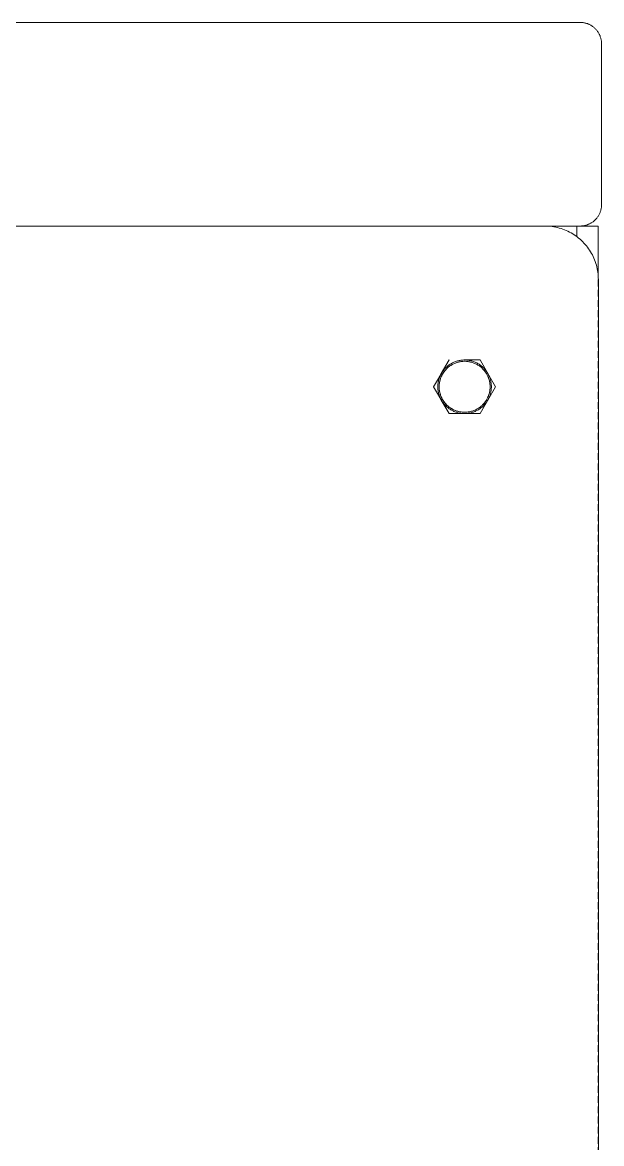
# Model space of a CAD drawing. Header units: millimetres. Extents: x -427 to 4679, y -324 to 2971.
# Drawn here: x 4234.3 to 4342.4, y 2761.5 to 2970.7 of the extents above; entities that cross this region are included whole.
import ezdxf

# ---------------------------------------------------------------- set-up
doc = ezdxf.new("R2010")
doc.units = ezdxf.units.MM
doc.linetypes.add('HIDDEN', pattern=[1.905, 1.27, -0.635])
doc.layers.add('ZANO_R', color=7, linetype='Continuous', lineweight=0)
doc.layers.add('ZANO_R_przerywana', color=7, linetype='HIDDEN', lineweight=0)

msp = doc.modelspace()

# ---------------------------------------------------------------- linework, layer by layer
at = {"layer": 'ZANO_R'}
for p, q in [((4338.41, 2970.74), (3896.26, 2970.74)), ((4338.41, 2970.74), (4338.54, 2970.74)), ((4338.54, 2970.74), (4338.68, 2970.73)), ((4338.68, 2970.73), (4338.81, 2970.72)), ((4338.81, 2970.72), (4338.95, 2970.7)), ((4338.95, 2970.7), (4339.09, 2970.68)), ((4339.09, 2970.68), (4339.22, 2970.66)), ((4339.22, 2970.66), (4339.35, 2970.63)), ((4339.35, 2970.63), (4339.48, 2970.59)), ((4339.48, 2970.59), (4339.62, 2970.55)), ((4339.62, 2970.55), (4339.75, 2970.51)), ((4339.75, 2970.51), (4339.87, 2970.46)), ((4339.87, 2970.46), (4340, 2970.41)), ((4340, 2970.41), (4340.12, 2970.35)), ((4340.12, 2970.35), (4340.25, 2970.29)), ((4340.25, 2970.29), (4340.37, 2970.23)), ((4340.37, 2970.23), (4340.48, 2970.16)), ((4340.48, 2970.16), (4340.6, 2970.09)), ((4340.6, 2970.09), (4340.71, 2970.01)), ((4340.71, 2970.01), (4340.82, 2969.93)), ((4340.82, 2969.93), (4340.93, 2969.84)), ((4340.93, 2969.84), (4341.03, 2969.76)), ((4341.03, 2969.76), (4341.14, 2969.66)), ((4341.14, 2969.66), (4341.23, 2969.57)), ((4341.23, 2969.57), (4341.33, 2969.47)), ((4341.33, 2969.47), (4341.42, 2969.37)), ((4341.42, 2969.37), (4341.51, 2969.27)), ((4341.51, 2969.27), (4341.59, 2969.16)), ((4341.59, 2969.16), (4341.67, 2969.05)), ((4341.67, 2969.05), (4341.75, 2968.93)), ((4341.75, 2968.93), (4341.82, 2968.82)), ((4341.82, 2968.82), (4341.89, 2968.7)), ((4341.89, 2968.7), (4341.96, 2968.58)), ((4341.96, 2968.58), (4342.02, 2968.46)), ((4342.02, 2968.46), (4342.07, 2968.33)), ((4342.07, 2968.33), (4342.13, 2968.21)), ((4342.13, 2968.21), (4342.17, 2968.08)), ((4342.17, 2968.08), (4342.22, 2967.95)), ((4342.22, 2967.95), (4342.26, 2967.82)), ((4342.26, 2967.82), (4342.29, 2967.69)), ((4342.29, 2967.69), (4342.32, 2967.55)), ((4342.32, 2967.55), (4342.35, 2967.42)), ((4342.35, 2967.42), (4342.37, 2967.29)), ((4342.37, 2967.29), (4342.38, 2967.15)), ((4342.38, 2967.15), (4342.4, 2967.01)), ((4342.4, 2967.01), (4342.4, 2966.88)), ((4342.4, 2966.88), (4342.41, 2966.74)), ((4342.41, 2966.74), (4342.41, 2936.74)), ((4342.29, 2935.79), (4342.26, 2935.66)), ((4342.32, 2935.93), (4342.29, 2935.79)), ((4342.35, 2936.06), (4342.32, 2935.93)), ((4342.37, 2936.2), (4342.35, 2936.06)), ((4342.38, 2936.33), (4342.37, 2936.2)), ((4342.4, 2936.47), (4342.38, 2936.33)), ((4342.41, 2936.74), (4342.4, 2936.6)), ((4342.4, 2936.6), (4342.4, 2936.47)), ((4341.03, 2933.73), (4340.93, 2933.64)), ((4341.14, 2933.82), (4341.03, 2933.73)), ((4341.23, 2933.91), (4341.14, 2933.82)), ((4341.33, 2934.01), (4341.23, 2933.91)), ((4341.42, 2934.11), (4341.33, 2934.01)), ((4341.51, 2934.22), (4341.42, 2934.11)), ((4341.59, 2934.32), (4341.51, 2934.22)), ((4341.67, 2934.43), (4341.59, 2934.32)), ((4341.75, 2934.55), (4341.67, 2934.43)), ((4341.82, 2934.66), (4341.75, 2934.55)), ((4341.89, 2934.78), (4341.82, 2934.66)), ((4341.96, 2934.9), (4341.89, 2934.78)), ((4342.02, 2935.02), (4341.96, 2934.9)), ((4342.07, 2935.15), (4342.02, 2935.02)), ((4342.13, 2935.27), (4342.07, 2935.15)), ((4342.17, 2935.4), (4342.13, 2935.27)), ((4342.22, 2935.53), (4342.17, 2935.4)), ((4342.26, 2935.66), (4342.22, 2935.53)), ((4331.81, 2932.74), (3901.82, 2932.74)), ((4331.81, 2932.74), (4337.74, 2932.74)), ((4331.81, 2932.74), (4332.15, 2932.74)), ((4332.15, 2932.74), (4332.49, 2932.72)), ((4332.49, 2932.72), (4332.83, 2932.69)), ((4332.83, 2932.69), (4333.17, 2932.65)), ((4333.17, 2932.65), (4333.51, 2932.6)), ((4333.51, 2932.6), (4333.84, 2932.53)), ((4333.84, 2932.53), (4334.18, 2932.46)), ((4334.18, 2932.46), (4334.51, 2932.37)), ((4334.51, 2932.37), (4334.84, 2932.27)), ((4334.84, 2932.27), (4335.16, 2932.16)), ((4335.16, 2932.16), (4335.48, 2932.04)), ((4335.48, 2932.04), (4335.79, 2931.91)), ((4335.79, 2931.91), (4336.11, 2931.77)), ((4336.11, 2931.77), (4336.41, 2931.62)), ((4336.41, 2931.62), (4336.71, 2931.46)), ((4337.76, 2932.74), (4337.76, 2930.78)), ((4341.76, 2932.74), (4337.76, 2932.74)), ((4338.54, 2932.74), (4338.41, 2932.74)), ((4338.68, 2932.75), (4338.54, 2932.74)), ((4338.81, 2932.76), (4338.68, 2932.75)), ((4338.95, 2932.78), (4338.81, 2932.76)), ((4339.09, 2932.8), (4338.95, 2932.78)), ((4339.22, 2932.82), (4339.09, 2932.8)), ((4339.35, 2932.85), (4339.22, 2932.82)), ((4339.48, 2932.89), (4339.35, 2932.85)), ((4339.62, 2932.93), (4339.48, 2932.89)), ((4339.75, 2932.97), (4339.62, 2932.93)), ((4339.87, 2933.02), (4339.75, 2932.97)), ((4340, 2933.07), (4339.87, 2933.02)), ((4340.12, 2933.13), (4340, 2933.07)), ((4340.25, 2933.19), (4340.12, 2933.13)), ((4340.37, 2933.25), (4340.25, 2933.19)), ((4340.48, 2933.32), (4340.37, 2933.25)), ((4340.6, 2933.4), (4340.48, 2933.32)), ((4340.71, 2933.47), (4340.6, 2933.4)), ((4340.82, 2933.55), (4340.71, 2933.47)), ((4340.93, 2933.64), (4340.82, 2933.55)), ((4341.76, 2923.74), (4341.76, 2932.74)), ((4336.71, 2931.46), (4337.01, 2931.29)), ((4337.01, 2931.29), (4337.29, 2931.1)), ((4337.29, 2931.1), (4337.58, 2930.91)), ((4337.58, 2930.91), (4337.85, 2930.71)), ((4337.85, 2930.71), (4338.12, 2930.5)), ((4338.12, 2930.5), (4338.38, 2930.28)), ((4338.38, 2930.28), (4338.64, 2930.05)), ((4338.64, 2930.05), (4338.88, 2929.81)), ((4338.88, 2929.81), (4339.12, 2929.57)), ((4339.12, 2929.57), (4339.35, 2929.31)), ((4339.35, 2929.31), (4339.57, 2929.05)), ((4339.57, 2929.05), (4339.78, 2928.78)), ((4339.78, 2928.78), (4339.98, 2928.51)), ((4339.98, 2928.51), (4340.17, 2928.23)), ((4340.17, 2928.23), (4340.35, 2927.94)), ((4340.35, 2927.94), (4340.53, 2927.64)), ((4340.53, 2927.64), (4340.69, 2927.34)), ((4340.69, 2927.34), (4340.84, 2927.04)), ((4340.84, 2927.04), (4340.98, 2926.73)), ((4340.98, 2926.73), (4341.11, 2926.41)), ((4341.11, 2926.41), (4341.23, 2926.09)), ((4341.23, 2926.09), (4341.34, 2925.77)), ((4341.34, 2925.77), (4341.44, 2925.44)), ((4341.44, 2925.44), (4341.53, 2925.11)), ((4341.53, 2925.11), (4341.6, 2924.78)), ((4341.6, 2924.78), (4341.66, 2924.44)), ((4341.66, 2924.44), (4341.72, 2924.1)), ((4341.72, 2924.1), (4341.76, 2923.76)), ((4341.76, 2923.76), (4341.79, 2923.42)), ((4341.79, 2923.42), (4341.8, 2923.08)), ((4341.8, 2923.08), (4341.81, 2922.74)), ((4341.81, 2528.74), (4341.81, 2922.74)), ((4312.48, 2905.24), (4313.93, 2907.74)), ((4313.95, 2907.74), (4312.51, 2905.24)), ((4313.45, 2906.42), (4313.58, 2906.53)), ((4313.58, 2906.53), (4313.71, 2906.64)), ((4313.71, 2906.64), (4313.84, 2906.75)), ((4313.84, 2906.75), (4313.98, 2906.84)), ((4313.97, 2906.53), (4313.84, 2906.43)), ((4313.85, 2906.43), (4313.98, 2906.53)), ((4313.93, 2907.74), (4313.95, 2907.74)), ((4314.11, 2906.63), (4313.97, 2906.53)), ((4313.98, 2906.84), (4314.12, 2906.94)), ((4313.98, 2906.53), (4314.11, 2906.62)), ((4314.24, 2906.72), (4314.11, 2906.63)), ((4314.11, 2906.62), (4314.24, 2906.71)), ((4314.12, 2906.94), (4314.26, 2907.03)), ((4314.38, 2906.81), (4314.24, 2906.72)), ((4314.24, 2906.71), (4314.38, 2906.8)), ((4314.26, 2907.03), (4314.41, 2907.11)), ((4314.53, 2906.89), (4314.38, 2906.81)), ((4314.38, 2906.8), (4314.52, 2906.88)), ((4314.41, 2907.11), (4314.56, 2907.19)), ((4314.52, 2906.88), (4314.66, 2906.96)), ((4314.67, 2906.97), (4314.53, 2906.89)), ((4314.56, 2907.19), (4314.71, 2907.27)), ((4314.66, 2906.96), (4314.81, 2907.03)), ((4314.82, 2907.04), (4314.67, 2906.97)), ((4314.71, 2907.27), (4314.86, 2907.34)), ((4314.81, 2907.03), (4314.95, 2907.1)), ((4314.97, 2907.11), (4314.82, 2907.04)), ((4314.86, 2907.34), (4315.02, 2907.4)), ((4314.95, 2907.1), (4315.1, 2907.16)), ((4315.12, 2907.17), (4314.97, 2907.11)), ((4315.02, 2907.4), (4315.18, 2907.46)), ((4315.1, 2907.16), (4315.26, 2907.22)), ((4315.28, 2907.23), (4315.12, 2907.17)), ((4315.18, 2907.46), (4315.34, 2907.51)), ((4315.26, 2907.22), (4315.41, 2907.27)), ((4315.44, 2907.28), (4315.28, 2907.23)), ((4315.34, 2907.51), (4315.5, 2907.56)), ((4315.41, 2907.27), (4315.57, 2907.31)), ((4315.6, 2907.33), (4315.44, 2907.28)), ((4315.5, 2907.56), (4315.66, 2907.6)), ((4315.57, 2907.31), (4315.72, 2907.36)), ((4315.76, 2907.37), (4315.6, 2907.33)), ((4315.66, 2907.6), (4315.83, 2907.64)), ((4315.72, 2907.36), (4315.88, 2907.39)), ((4315.92, 2907.4), (4315.76, 2907.37)), ((4315.83, 2907.64), (4316, 2907.67)), ((4315.88, 2907.39), (4316.04, 2907.42)), ((4316.08, 2907.43), (4315.92, 2907.4)), ((4316, 2907.67), (4316.16, 2907.7)), ((4316.04, 2907.42), (4316.2, 2907.45)), ((4316.16, 2907.7), (4316.33, 2907.72)), ((4316.2, 2907.45), (4316.36, 2907.47)), ((4316.33, 2907.72), (4316.5, 2907.73)), ((4316.36, 2907.47), (4316.52, 2907.48)), ((4316.5, 2907.73), (4316.67, 2907.74)), ((4316.52, 2907.48), (4316.68, 2907.49)), ((4316.67, 2907.74), (4316.84, 2907.74)), ((4316.68, 2907.49), (4316.85, 2907.49)), ((4316.84, 2907.74), (4317, 2907.74)), ((4316.85, 2907.49), (4317.01, 2907.49)), ((4319.54, 2907.74), (4316.92, 2907.74)), ((4317, 2907.74), (4317.17, 2907.73)), ((4317.01, 2907.49), (4317.17, 2907.48)), ((4317.17, 2907.73), (4317.34, 2907.72)), ((4317.17, 2907.48), (4317.33, 2907.47)), ((4317.33, 2907.47), (4317.49, 2907.45)), ((4317.34, 2907.72), (4317.51, 2907.7)), ((4317.49, 2907.45), (4317.65, 2907.42)), ((4317.51, 2907.7), (4317.68, 2907.67)), ((4317.65, 2907.42), (4317.81, 2907.39)), ((4317.68, 2907.67), (4317.84, 2907.64)), ((4317.68, 2907.42), (4317.71, 2907.41)), ((4317.81, 2907.39), (4317.97, 2907.36)), ((4317.84, 2907.64), (4318.01, 2907.6)), ((4317.97, 2907.36), (4318.13, 2907.31)), ((4318.01, 2907.6), (4318.17, 2907.56)), ((4318.13, 2907.31), (4318.28, 2907.27)), ((4318.17, 2907.56), (4318.33, 2907.51)), ((4318.28, 2907.27), (4318.44, 2907.22)), ((4318.33, 2907.51), (4318.49, 2907.46)), ((4318.44, 2907.22), (4318.59, 2907.16)), ((4318.49, 2907.46), (4318.65, 2907.4)), ((4318.59, 2907.16), (4318.74, 2907.1)), ((4318.65, 2907.4), (4318.81, 2907.34)), ((4318.74, 2907.1), (4318.89, 2907.03)), ((4318.81, 2907.34), (4318.96, 2907.27)), ((4318.89, 2907.03), (4319.03, 2906.96)), ((4318.96, 2907.27), (4319.11, 2907.19)), ((4319.03, 2906.96), (4319.17, 2906.88)), ((4319.11, 2907.19), (4319.26, 2907.11)), ((4319.17, 2906.88), (4319.31, 2906.8)), ((4319.26, 2907.11), (4319.41, 2907.03)), ((4319.31, 2906.8), (4319.45, 2906.71)), ((4319.41, 2907.03), (4319.55, 2906.94)), ((4319.45, 2906.71), (4319.59, 2906.62)), ((4319.72, 2907.74), (4319.54, 2907.74)), ((4319.55, 2906.94), (4319.69, 2906.84)), ((4319.59, 2906.62), (4319.72, 2906.53)), ((4319.69, 2906.84), (4319.83, 2906.75)), ((4321.17, 2905.24), (4319.72, 2907.74)), ((4319.72, 2906.53), (4319.84, 2906.43)), ((4319.83, 2906.75), (4319.96, 2906.64)), ((4319.96, 2906.64), (4320.09, 2906.53)), ((4320.09, 2906.53), (4320.22, 2906.42)), ((4311.04, 2902.74), (4312.48, 2905.24)), ((4312.51, 2905.24), (4311.06, 2902.74)), ((4312.08, 2904.29), (4312.14, 2904.45)), ((4312.14, 2904.45), (4312.2, 2904.61)), ((4312.2, 2904.61), (4312.27, 2904.77)), ((4312.27, 2904.83), (4312.26, 2904.82)), ((4312.27, 2904.77), (4312.34, 2904.93)), ((4312.34, 2904.93), (4312.42, 2905.09)), ((4312.4, 2904.44), (4312.34, 2904.29)), ((4312.37, 2904.33), (4312.43, 2904.48)), ((4312.46, 2904.59), (4312.4, 2904.44)), ((4312.42, 2905.09), (4312.51, 2905.24)), ((4312.43, 2904.48), (4312.49, 2904.63)), ((4312.53, 2904.75), (4312.46, 2904.59)), ((4312.49, 2904.63), (4312.56, 2904.78)), ((4312.51, 2905.24), (4312.59, 2905.39)), ((4312.6, 2904.89), (4312.53, 2904.75)), ((4312.56, 2904.78), (4312.63, 2904.93)), ((4312.59, 2905.39), (4312.68, 2905.53)), ((4312.68, 2905.04), (4312.6, 2904.89)), ((4312.63, 2904.93), (4312.71, 2905.07)), ((4312.68, 2905.53), (4312.78, 2905.67)), ((4312.76, 2905.18), (4312.68, 2905.04)), ((4312.71, 2905.07), (4312.79, 2905.21)), ((4312.73, 2905.63), (4312.74, 2905.64)), ((4312.85, 2905.32), (4312.76, 2905.18)), ((4312.78, 2905.67), (4312.88, 2905.8)), ((4312.79, 2905.21), (4312.88, 2905.35)), ((4312.94, 2905.46), (4312.85, 2905.32)), ((4312.88, 2905.8), (4312.99, 2905.93)), ((4312.88, 2905.35), (4312.97, 2905.48)), ((4313.04, 2905.6), (4312.94, 2905.46)), ((4312.97, 2905.48), (4313.06, 2905.61)), ((4312.99, 2905.93), (4313.1, 2906.06)), ((4313.14, 2905.73), (4313.04, 2905.6)), ((4313.06, 2905.61), (4313.16, 2905.74)), ((4313.1, 2906.06), (4313.21, 2906.19)), ((4313.25, 2905.85), (4313.14, 2905.73)), ((4313.16, 2905.74), (4313.27, 2905.86)), ((4313.21, 2906.19), (4313.33, 2906.31)), ((4313.36, 2905.98), (4313.25, 2905.85)), ((4313.27, 2905.86), (4313.38, 2905.98)), ((4313.33, 2906.31), (4313.45, 2906.42)), ((4313.47, 2906.1), (4313.36, 2905.98)), ((4313.38, 2905.98), (4313.49, 2906.1)), ((4313.59, 2906.21), (4313.47, 2906.1)), ((4313.49, 2906.1), (4313.6, 2906.21)), ((4313.71, 2906.32), (4313.59, 2906.21)), ((4313.6, 2906.21), (4313.73, 2906.32)), ((4313.84, 2906.43), (4313.71, 2906.32)), ((4313.73, 2906.32), (4313.85, 2906.43)), ((4319.84, 2906.43), (4319.97, 2906.32)), ((4319.97, 2906.32), (4320.09, 2906.21)), ((4320.09, 2906.21), (4320.21, 2906.1)), ((4320.21, 2906.1), (4320.32, 2905.98)), ((4320.22, 2906.42), (4320.34, 2906.31)), ((4320.32, 2905.98), (4320.43, 2905.86)), ((4320.34, 2906.31), (4320.46, 2906.19)), ((4320.43, 2905.86), (4320.53, 2905.74)), ((4320.46, 2906.19), (4320.57, 2906.06)), ((4320.53, 2905.74), (4320.63, 2905.61)), ((4320.57, 2906.06), (4320.68, 2905.93)), ((4320.63, 2905.61), (4320.73, 2905.48)), ((4320.68, 2905.93), (4320.79, 2905.8)), ((4320.73, 2905.48), (4320.82, 2905.35)), ((4320.79, 2905.8), (4320.89, 2905.67)), ((4320.82, 2905.35), (4320.91, 2905.21)), ((4320.89, 2905.67), (4320.99, 2905.53)), ((4320.91, 2905.21), (4320.99, 2905.07)), ((4320.99, 2905.53), (4321.08, 2905.39)), ((4320.99, 2905.07), (4321.06, 2904.93)), ((4321.06, 2904.93), (4321.14, 2904.78)), ((4321.08, 2905.39), (4321.17, 2905.24)), ((4321.14, 2904.78), (4321.2, 2904.63)), ((4321.17, 2905.24), (4321.25, 2905.09)), ((4322.61, 2902.74), (4321.17, 2905.24)), ((4321.2, 2904.63), (4321.27, 2904.48)), ((4321.25, 2905.09), (4321.33, 2904.93)), ((4321.27, 2904.48), (4321.32, 2904.33)), ((4321.33, 2904.93), (4321.4, 2904.77)), ((4321.4, 2904.77), (4321.47, 2904.61)), ((4321.47, 2904.61), (4321.53, 2904.45)), ((4321.53, 2904.45), (4321.59, 2904.29)), ((4312.48, 2900.24), (4311.04, 2902.74)), ((4311.04, 2902.74), (4311.06, 2902.74)), ((4311.06, 2902.74), (4312.51, 2900.24)), ((4311.84, 2902.92), (4311.85, 2903.09)), ((4311.84, 2902.74), (4311.84, 2902.92)), ((4311.84, 2902.57), (4311.84, 2902.74)), ((4311.85, 2902.39), (4311.84, 2902.57)), ((4311.85, 2903.09), (4311.86, 2903.26)), ((4311.86, 2902.22), (4311.85, 2902.39)), ((4311.86, 2903.26), (4311.88, 2903.44)), ((4311.88, 2903.44), (4311.91, 2903.61)), ((4311.91, 2903.61), (4311.94, 2903.78)), ((4311.94, 2903.78), (4311.98, 2903.95)), ((4311.98, 2903.95), (4312.03, 2904.12)), ((4312.03, 2904.12), (4312.08, 2904.29)), ((4312.1, 2903.15), (4312.09, 2902.99)), ((4312.09, 2902.99), (4312.09, 2902.82)), ((4312.09, 2902.82), (4312.09, 2902.66)), ((4312.09, 2902.66), (4312.09, 2902.49)), ((4312.09, 2902.49), (4312.1, 2902.33)), ((4312.12, 2903.32), (4312.1, 2903.15)), ((4312.1, 2902.9), (4312.11, 2903.07)), ((4312.1, 2902.74), (4312.1, 2902.9)), ((4312.1, 2902.74), (4312.1, 2902.58)), ((4312.1, 2902.58), (4312.11, 2902.42)), ((4312.1, 2902.33), (4312.12, 2902.16)), ((4312.11, 2903.07), (4312.12, 2903.23)), ((4312.11, 2902.42), (4312.12, 2902.26)), ((4312.14, 2903.48), (4312.12, 2903.32)), ((4312.12, 2903.23), (4312.14, 2903.39)), ((4312.17, 2903.65), (4312.14, 2903.48)), ((4312.14, 2903.39), (4312.17, 2903.55)), ((4312.21, 2903.81), (4312.17, 2903.65)), ((4312.17, 2903.55), (4312.2, 2903.71)), ((4312.2, 2903.71), (4312.23, 2903.87)), ((4312.25, 2903.97), (4312.21, 2903.81)), ((4312.23, 2903.87), (4312.27, 2904.02)), ((4312.29, 2904.13), (4312.25, 2903.97)), ((4312.27, 2904.02), (4312.32, 2904.18)), ((4312.34, 2904.29), (4312.29, 2904.13)), ((4312.32, 2904.18), (4312.37, 2904.33)), ((4321.17, 2900.24), (4322.61, 2902.74)), ((4321.32, 2904.33), (4321.37, 2904.18)), ((4321.37, 2904.18), (4321.42, 2904.02)), ((4321.42, 2904.02), (4321.46, 2903.87)), ((4321.46, 2903.87), (4321.5, 2903.71)), ((4321.5, 2903.71), (4321.53, 2903.55)), ((4321.53, 2903.55), (4321.55, 2903.39)), ((4321.55, 2903.39), (4321.57, 2903.23)), ((4321.57, 2903.23), (4321.59, 2903.07)), ((4321.59, 2902.42), (4321.57, 2902.26)), ((4321.59, 2904.29), (4321.64, 2904.12)), ((4321.59, 2903.07), (4321.59, 2902.9)), ((4321.59, 2902.9), (4321.6, 2902.74)), ((4321.6, 2902.74), (4321.59, 2902.58)), ((4321.59, 2902.58), (4321.59, 2902.42)), ((4321.64, 2904.12), (4321.69, 2903.95)), ((4321.69, 2903.95), (4321.73, 2903.78)), ((4321.73, 2903.78), (4321.76, 2903.61)), ((4321.76, 2903.61), (4321.79, 2903.44)), ((4321.79, 2903.44), (4321.81, 2903.26)), ((4321.81, 2903.26), (4321.82, 2903.09)), ((4321.82, 2902.39), (4321.81, 2902.22)), ((4321.82, 2903.09), (4321.83, 2902.92)), ((4321.83, 2902.57), (4321.82, 2902.39)), ((4321.83, 2902.92), (4321.84, 2902.74)), ((4321.84, 2902.74), (4321.83, 2902.57)), ((4311.88, 2902.05), (4311.86, 2902.22)), ((4311.91, 2901.87), (4311.88, 2902.05)), ((4311.94, 2901.7), (4311.91, 2901.87)), ((4311.98, 2901.53), (4311.94, 2901.7)), ((4312.03, 2901.36), (4311.98, 2901.53)), ((4312.08, 2901.2), (4312.03, 2901.36)), ((4312.14, 2901.03), (4312.08, 2901.2)), ((4312.12, 2902.26), (4312.14, 2902.09)), ((4312.12, 2902.16), (4312.14, 2902)), ((4312.14, 2902.09), (4312.17, 2901.93)), ((4312.14, 2902), (4312.17, 2901.84)), ((4312.2, 2900.87), (4312.14, 2901.03)), ((4312.17, 2901.93), (4312.2, 2901.77)), ((4312.17, 2901.84), (4312.21, 2901.67)), ((4312.2, 2901.77), (4312.23, 2901.62)), ((4312.27, 2900.71), (4312.2, 2900.87)), ((4312.21, 2901.67), (4312.25, 2901.51)), ((4312.23, 2901.62), (4312.27, 2901.46)), ((4312.25, 2901.51), (4312.29, 2901.35)), ((4312.26, 2900.66), (4312.27, 2900.65)), ((4312.27, 2901.46), (4312.32, 2901.3)), ((4312.34, 2900.55), (4312.27, 2900.71)), ((4312.29, 2901.35), (4312.34, 2901.2)), ((4312.32, 2901.3), (4312.37, 2901.15)), ((4312.34, 2901.2), (4312.4, 2901.04)), ((4312.42, 2900.39), (4312.34, 2900.55)), ((4312.37, 2901.15), (4312.43, 2901)), ((4312.4, 2901.04), (4312.46, 2900.89)), ((4312.51, 2900.24), (4312.42, 2900.39)), ((4312.43, 2901), (4312.49, 2900.85)), ((4312.46, 2900.89), (4312.53, 2900.74)), ((4313.93, 2897.74), (4312.48, 2900.24)), ((4312.49, 2900.85), (4312.56, 2900.7)), ((4312.59, 2900.1), (4312.51, 2900.24)), ((4312.51, 2900.24), (4313.95, 2897.74)), ((4312.53, 2900.74), (4312.6, 2900.59)), ((4312.56, 2900.7), (4312.63, 2900.56)), ((4312.6, 2900.59), (4312.68, 2900.44)), ((4312.63, 2900.56), (4312.71, 2900.41)), ((4312.68, 2900.44), (4312.76, 2900.3)), ((4312.71, 2900.41), (4312.79, 2900.27)), ((4312.76, 2900.3), (4312.85, 2900.16)), ((4312.79, 2900.27), (4312.88, 2900.14)), ((4319.72, 2897.74), (4321.17, 2900.24)), ((4320.91, 2900.27), (4320.82, 2900.14)), ((4320.99, 2900.41), (4320.91, 2900.27)), ((4321.06, 2900.56), (4320.99, 2900.41)), ((4321.14, 2900.7), (4321.06, 2900.56)), ((4321.17, 2900.24), (4321.08, 2900.1)), ((4321.2, 2900.85), (4321.14, 2900.7)), ((4321.25, 2900.39), (4321.17, 2900.24)), ((4321.27, 2901), (4321.2, 2900.85)), ((4321.33, 2900.55), (4321.25, 2900.39)), ((4321.32, 2901.15), (4321.27, 2901)), ((4321.37, 2901.3), (4321.32, 2901.15)), ((4321.4, 2900.71), (4321.33, 2900.55)), ((4321.42, 2901.46), (4321.37, 2901.3)), ((4321.47, 2900.87), (4321.4, 2900.71)), ((4321.46, 2901.62), (4321.42, 2901.46)), ((4321.5, 2901.77), (4321.46, 2901.62)), ((4321.53, 2901.03), (4321.47, 2900.87)), ((4321.53, 2901.93), (4321.5, 2901.77)), ((4321.55, 2902.09), (4321.53, 2901.93)), ((4321.59, 2901.2), (4321.53, 2901.03)), ((4321.57, 2902.26), (4321.55, 2902.09)), ((4321.64, 2901.36), (4321.59, 2901.2)), ((4321.69, 2901.53), (4321.64, 2901.36)), ((4321.73, 2901.7), (4321.69, 2901.53)), ((4321.76, 2901.87), (4321.73, 2901.7)), ((4321.79, 2902.05), (4321.76, 2901.87)), ((4321.81, 2902.22), (4321.79, 2902.05)), ((4312.68, 2899.95), (4312.59, 2900.1)), ((4312.78, 2899.82), (4312.68, 2899.95)), ((4312.74, 2899.84), (4312.73, 2899.85)), ((4312.88, 2899.68), (4312.78, 2899.82)), ((4312.85, 2900.16), (4312.94, 2900.02)), ((4312.88, 2900.14), (4312.97, 2900)), ((4312.99, 2899.55), (4312.88, 2899.68)), ((4312.94, 2900.02), (4313.04, 2899.89)), ((4312.97, 2900), (4313.06, 2899.87)), ((4313.1, 2899.42), (4312.99, 2899.55)), ((4313.04, 2899.89), (4313.14, 2899.76)), ((4313.06, 2899.87), (4313.16, 2899.74)), ((4313.21, 2899.3), (4313.1, 2899.42)), ((4313.14, 2899.76), (4313.25, 2899.63)), ((4313.16, 2899.74), (4313.27, 2899.62)), ((4313.33, 2899.18), (4313.21, 2899.3)), ((4313.25, 2899.63), (4313.36, 2899.51)), ((4313.27, 2899.62), (4313.38, 2899.5)), ((4313.45, 2899.06), (4313.33, 2899.18)), ((4313.36, 2899.51), (4313.47, 2899.39)), ((4313.38, 2899.5), (4313.49, 2899.38)), ((4313.58, 2898.95), (4313.45, 2899.06)), ((4313.47, 2899.39), (4313.59, 2899.27)), ((4313.49, 2899.38), (4313.6, 2899.27)), ((4313.71, 2898.84), (4313.58, 2898.95)), ((4313.59, 2899.27), (4313.71, 2899.16)), ((4313.6, 2899.27), (4313.73, 2899.16)), ((4313.71, 2899.16), (4313.84, 2899.05)), ((4313.84, 2898.74), (4313.71, 2898.84)), ((4313.73, 2899.16), (4313.85, 2899.06)), ((4313.84, 2899.05), (4313.97, 2898.95)), ((4313.98, 2898.64), (4313.84, 2898.74)), ((4313.85, 2899.06), (4313.98, 2898.96)), ((4313.97, 2898.95), (4314.11, 2898.85)), ((4313.98, 2898.96), (4314.11, 2898.86)), ((4314.12, 2898.54), (4313.98, 2898.64)), ((4314.11, 2898.86), (4314.24, 2898.77)), ((4314.11, 2898.85), (4314.24, 2898.76)), ((4314.26, 2898.45), (4314.12, 2898.54)), ((4314.24, 2898.77), (4314.38, 2898.68)), ((4314.24, 2898.76), (4314.38, 2898.67)), ((4314.41, 2898.37), (4314.26, 2898.45)), ((4314.38, 2898.68), (4314.52, 2898.6)), ((4314.38, 2898.67), (4314.53, 2898.59)), ((4314.56, 2898.29), (4314.41, 2898.37)), ((4314.52, 2898.6), (4314.66, 2898.52)), ((4314.53, 2898.59), (4314.67, 2898.51)), ((4314.71, 2898.22), (4314.56, 2898.29)), ((4314.66, 2898.52), (4314.81, 2898.45)), ((4314.67, 2898.51), (4314.82, 2898.44)), ((4314.86, 2898.15), (4314.71, 2898.22)), ((4314.81, 2898.45), (4314.95, 2898.38)), ((4314.82, 2898.44), (4314.97, 2898.37)), ((4315.02, 2898.08), (4314.86, 2898.15)), ((4314.95, 2898.38), (4315.1, 2898.32)), ((4314.97, 2898.37), (4315.12, 2898.31)), ((4315.1, 2898.32), (4315.26, 2898.27)), ((4315.12, 2898.31), (4315.28, 2898.25)), ((4315.26, 2898.27), (4315.41, 2898.21)), ((4315.28, 2898.25), (4315.44, 2898.2)), ((4315.41, 2898.21), (4315.57, 2898.17)), ((4315.44, 2898.2), (4315.6, 2898.16)), ((4315.57, 2898.17), (4315.72, 2898.13)), ((4315.6, 2898.16), (4315.76, 2898.12)), ((4315.72, 2898.13), (4315.88, 2898.09)), ((4315.76, 2898.12), (4315.92, 2898.08)), ((4317.97, 2898.13), (4317.81, 2898.09)), ((4318.13, 2898.17), (4317.97, 2898.13)), ((4318.28, 2898.21), (4318.13, 2898.17)), ((4318.44, 2898.27), (4318.28, 2898.21)), ((4318.59, 2898.32), (4318.44, 2898.27)), ((4318.74, 2898.38), (4318.59, 2898.32)), ((4318.81, 2898.15), (4318.65, 2898.08)), ((4318.89, 2898.45), (4318.74, 2898.38)), ((4318.96, 2898.22), (4318.81, 2898.15)), ((4319.03, 2898.52), (4318.89, 2898.45)), ((4319.11, 2898.29), (4318.96, 2898.22)), ((4319.17, 2898.6), (4319.03, 2898.52)), ((4319.26, 2898.37), (4319.11, 2898.29)), ((4319.31, 2898.68), (4319.17, 2898.6)), ((4319.41, 2898.45), (4319.26, 2898.37)), ((4319.45, 2898.77), (4319.31, 2898.68)), ((4319.55, 2898.54), (4319.41, 2898.45)), ((4319.59, 2898.86), (4319.45, 2898.77)), ((4319.69, 2898.64), (4319.55, 2898.54)), ((4319.72, 2898.96), (4319.59, 2898.86)), ((4319.83, 2898.74), (4319.69, 2898.64)), ((4319.84, 2899.06), (4319.72, 2898.96)), ((4319.96, 2898.84), (4319.83, 2898.74)), ((4319.97, 2899.16), (4319.84, 2899.06)), ((4320.09, 2898.95), (4319.96, 2898.84)), ((4320.09, 2899.27), (4319.97, 2899.16)), ((4320.21, 2899.38), (4320.09, 2899.27)), ((4320.22, 2899.06), (4320.09, 2898.95)), ((4320.32, 2899.5), (4320.21, 2899.38)), ((4320.34, 2899.18), (4320.22, 2899.06)), ((4320.43, 2899.62), (4320.32, 2899.5)), ((4320.46, 2899.3), (4320.34, 2899.18)), ((4320.53, 2899.74), (4320.43, 2899.62)), ((4320.57, 2899.42), (4320.46, 2899.3)), ((4320.63, 2899.87), (4320.53, 2899.74)), ((4320.68, 2899.55), (4320.57, 2899.42)), ((4320.73, 2900), (4320.63, 2899.87)), ((4320.79, 2899.68), (4320.68, 2899.55)), ((4320.82, 2900.14), (4320.73, 2900)), ((4320.89, 2899.82), (4320.79, 2899.68)), ((4320.99, 2899.95), (4320.89, 2899.82)), ((4321.08, 2900.1), (4320.99, 2899.95)), ((4313.95, 2897.74), (4313.93, 2897.74)), ((4313.95, 2897.74), (4316.66, 2897.74)), ((4315.18, 2898.02), (4315.02, 2898.08)), ((4315.34, 2897.97), (4315.18, 2898.02)), ((4315.5, 2897.92), (4315.34, 2897.97)), ((4315.66, 2897.88), (4315.5, 2897.92)), ((4315.83, 2897.84), (4315.66, 2897.88)), ((4316, 2897.81), (4315.83, 2897.84)), ((4315.88, 2898.09), (4316.04, 2898.06)), ((4315.92, 2898.08), (4316.08, 2898.05)), ((4316.16, 2897.79), (4316, 2897.81)), ((4316.04, 2898.06), (4316.2, 2898.04)), ((4316.33, 2897.77), (4316.16, 2897.79)), ((4316.2, 2898.04), (4316.36, 2898.02)), ((4316.5, 2897.75), (4316.33, 2897.77)), ((4316.36, 2898.02), (4316.52, 2898)), ((4316.67, 2897.74), (4316.5, 2897.75)), ((4316.52, 2898), (4316.68, 2897.99)), ((4316.68, 2897.74), (4316.66, 2897.74)), ((4316.84, 2897.74), (4316.67, 2897.74)), ((4316.68, 2897.99), (4316.85, 2897.99)), ((4317, 2897.74), (4316.84, 2897.74)), ((4317.01, 2897.99), (4316.85, 2897.99)), ((4316.88, 2897.74), (4319.54, 2897.74)), ((4317.17, 2897.75), (4317, 2897.74)), ((4317.17, 2898), (4317.01, 2897.99)), ((4317.33, 2898.02), (4317.17, 2898)), ((4317.34, 2897.77), (4317.17, 2897.75)), ((4317.49, 2898.04), (4317.33, 2898.02)), ((4317.51, 2897.79), (4317.34, 2897.77)), ((4317.65, 2898.06), (4317.49, 2898.04)), ((4317.68, 2897.81), (4317.51, 2897.79)), ((4317.81, 2898.09), (4317.65, 2898.06)), ((4317.68, 2898.07), (4317.71, 2898.07)), ((4317.84, 2897.84), (4317.68, 2897.81)), ((4318.01, 2897.88), (4317.84, 2897.84)), ((4318.17, 2897.92), (4318.01, 2897.88)), ((4318.33, 2897.97), (4318.17, 2897.92)), ((4318.49, 2898.02), (4318.33, 2897.97)), ((4318.65, 2898.08), (4318.49, 2898.02)), ((4319.72, 2897.74), (4319.54, 2897.74))]:
    msp.add_line(p, q, dxfattribs=at)
at = {"layer": 'ZANO_R_przerywana'}
msp.add_line((4341.77, 2922.74), (4341.77, 2528.74), dxfattribs=at)

doc.saveas('drawing.dxf')
